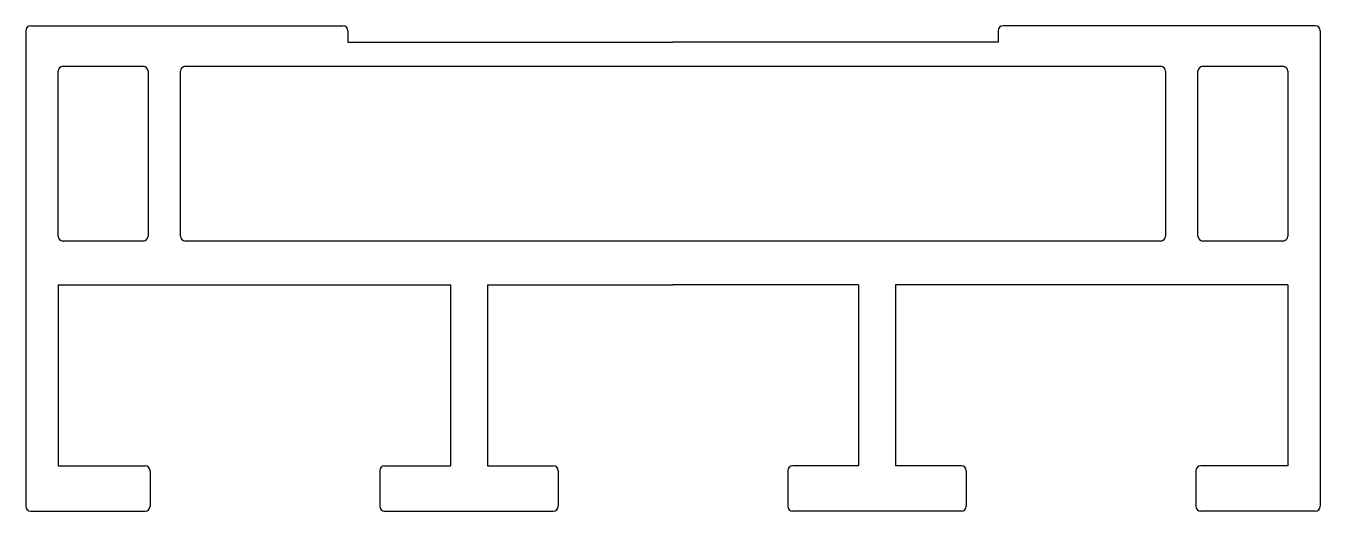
# Model space of a CAD drawing. Extents: x 1998.7 to 2078.7, y 1089.3 to 1119.3.
import ezdxf

# ---------------------------------------------------------------- set-up
doc = ezdxf.new("R2010")
doc.units = 0
doc.layers.get('0').update_dxf_attribs({"linetype": 'CONTINUOUS'})

msp = doc.modelspace()

# ---------------------------------------------------------------- linework, layer by layer
for p, q in [((1999.001, 1119.345), (2018.301, 1119.345)), ((2078.401, 1119.345), (2059.101, 1119.345)), ((1998.701, 1119.045), (1998.701, 1089.645)), ((2018.601, 1119.045), (2018.601, 1118.345)), ((2058.801, 1119.045), (2058.801, 1118.345)), ((2078.701, 1119.045), (2078.701, 1089.645)), ((2018.601, 1118.345), (2038.701, 1118.345)), ((2058.801, 1118.345), (2038.701, 1118.345)), ((2001.001, 1116.845), (2005.951, 1116.845)), ((2008.551, 1116.845), (2068.851, 1116.845)), ((2071.451, 1116.845), (2076.401, 1116.845)), ((2000.701, 1106.345), (2000.701, 1116.545)), ((2006.251, 1116.545), (2006.251, 1106.345)), ((2008.251, 1106.345), (2008.251, 1116.545)), ((2069.151, 1116.545), (2069.151, 1106.345)), ((2071.151, 1106.345), (2071.151, 1116.545)), ((2076.701, 1116.545), (2076.701, 1106.345)), ((2005.951, 1106.045), (2001.001, 1106.045)), ((2068.851, 1106.045), (2008.551, 1106.045)), ((2076.401, 1106.045), (2071.451, 1106.045)), ((2000.701, 1103.345), (2000.701, 1092.145)), ((2000.701, 1103.345), (2024.939, 1103.345)), ((2024.939, 1103.345), (2024.939, 1092.145)), ((2027.239, 1103.345), (2027.239, 1092.145)), ((2027.239, 1103.345), (2038.701, 1103.345)), ((2050.164, 1103.345), (2038.701, 1103.345)), ((2050.164, 1103.345), (2050.164, 1092.145)), ((2052.464, 1103.345), (2052.464, 1092.145)), ((2076.701, 1103.345), (2052.464, 1103.345)), ((2076.701, 1103.345), (2076.701, 1092.145)), ((2000.701, 1092.145), (2006.076, 1092.145)), ((2020.876, 1092.145), (2024.939, 1092.145)), ((2027.239, 1092.145), (2031.301, 1092.145)), ((2050.164, 1092.145), (2046.101, 1092.145)), ((2056.526, 1092.145), (2052.464, 1092.145)), ((2076.701, 1092.145), (2071.326, 1092.145)), ((2006.376, 1091.845), (2006.376, 1089.645)), ((2020.576, 1091.845), (2020.576, 1089.645)), ((2031.601, 1091.845), (2031.601, 1089.645)), ((2045.801, 1091.845), (2045.801, 1089.645)), ((2056.826, 1091.845), (2056.826, 1089.645)), ((2071.026, 1091.845), (2071.026, 1089.645)), ((1999.001, 1089.345), (2006.076, 1089.345)), ((2020.876, 1089.345), (2031.301, 1089.345)), ((2056.526, 1089.345), (2046.101, 1089.345)), ((2078.401, 1089.345), (2071.326, 1089.345))]:
    msp.add_line(p, q)
for centre, start, end in [((1999.001, 1119.045), 90, 180), ((2018.301, 1119.045), 0, 90), ((2059.101, 1119.045), 90, 180), ((2078.401, 1119.045), 0, 90), ((2001.001, 1116.545), 90, 180), ((2005.951, 1116.545), 0, 90), ((2008.551, 1116.545), 90, 180), ((2068.851, 1116.545), 0, 90), ((2071.451, 1116.545), 90, 180), ((2076.401, 1116.545), 0, 90), ((2001.001, 1106.345), 180, 270), ((2005.951, 1106.345), 270, 0), ((2008.551, 1106.345), 180, 270), ((2068.851, 1106.345), 270, 0), ((2071.451, 1106.345), 180, 270), ((2076.401, 1106.345), 270, 0), ((2006.076, 1091.845), 0, 90), ((2020.876, 1091.845), 90, 180), ((2031.301, 1091.845), 0, 90), ((2046.101, 1091.845), 90, 180), ((2056.526, 1091.845), 0, 90), ((2071.326, 1091.845), 90, 180), ((1999.001, 1089.645), 180, 270), ((2006.076, 1089.645), 270, 0), ((2020.876, 1089.645), 180, 270), ((2031.301, 1089.645), 270, 0), ((2046.101, 1089.645), 180, 270), ((2056.526, 1089.645), 270, 0), ((2071.326, 1089.645), 180, 270), ((2078.401, 1089.645), 270, 360)]:
    msp.add_arc(centre, 0.3, start, end)

doc.saveas('drawing.dxf')
